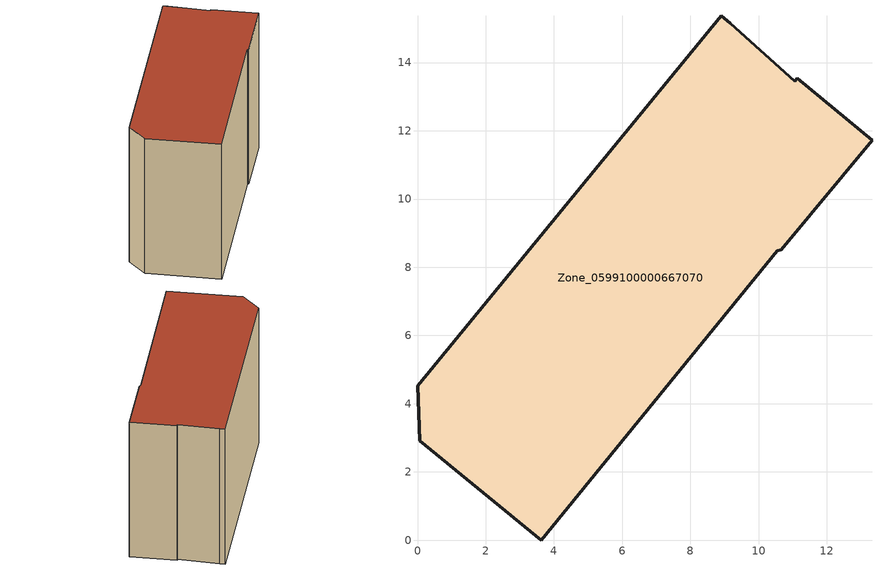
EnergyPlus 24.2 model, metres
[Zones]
Zone_0599100000667070
 floor ground (C_G): 11.05,13.45 11.12,13.54 13.32,11.73 10.66,8.51 10.55,8.48 3.63,0 0.07,2.91 0,4.53 8.9,15.37 9.17,15.15 z0
 wall outside (C_F): 11.05,13.45 9.17,15.15 8.9,15.37 0,4.53 0.07,2.91 3.63,0 10.55,8.48 10.66,8.51 13.32,11.73 11.12,13.54 11.05,13.45 z0:9.26
 roof outside (C_R): 11.12,13.54 11.05,13.45 9.17,15.15 8.9,15.37 0,4.53 0.07,2.91 3.63,0 10.55,8.48 10.66,8.51 13.32,11.73 z9.26
[BUILDING]
Pand.0599100000667070: North Axis=0; Terrain=City; Loads Convergence Tolerance Value=0.04; Temperature Convergence Tolerance Value=0.4; Solar Distribution=FullExterior; Maximum Number of Warmup Days=25; Minimum Number of Warmup Days=1
[Site:Location]
Rotterdam.The.Hague.AP_ZH_NLD Design_Conditions: Latitude=51.96; Longitude=4.45; Time Zone=1; Elevation=-4.5
[SITE:GROUNDTEMPERATURE:BUILDINGSURFACE]
18, 18, 18, 18, 18, 18, 18, 18, 18, 18, 18, 18
[MATERIAL] Thermal Absorptance=0.9; Solar Absorptance=0.7; Visible Absorptance=0.7
Name | Roughness | Thickness | Conductivity | Density | Specific Heat
G.TC.1946 | MediumSmooth | 0.15 | 1 | 540 | 1210
F.TC.1946 | Rough | 0.3 | 0.857143 | 1920 | 840
R.TC.1946 | MediumRough | 0.2 | 0.909091 | 1500 | 1000
[CONSTRUCTION]
C_G: G.TC.1946
C_F: F.TC.1946
C_R: R.TC.1946
[ZONE]
Zone_0599100000667070: Type=1; Multiplier=1; Ceiling Height=Autocalculate; Volume=Autocalculate; Floor Area=autocalculate; Part of Total Floor Area=Yes
[ZONEINFILTRATION:DESIGNFLOWRATE]
Infil_Zone_0599100000667070: Zone or ZoneList or Space or SpaceList=Zone_0599100000667070; Schedule=AlwaysOn; Design Flow Rate Calculation Method=Flow/Area; Flow Rate per Floor Area=0.003; Constant Term Coefficient=1; Temperature Term Coefficient=0; Velocity Term Coefficient=0; Velocity Squared Term Coefficient=0
[HVACTEMPLATE:ZONE:IDEALLOADSAIRSYSTEM]
Zone_0599100000667070: Maximum Heating Supply Air Temperature=50; Minimum Cooling Supply Air Temperature=13; Maximum Heating Supply Air Humidity Ratio=0.0156; Minimum Cooling Supply Air Humidity Ratio=0.0077; Heating Limit=NoLimit; Cooling Limit=NoLimit; Dehumidification Control Type=ConstantSensibleHeatRatio; Cooling Sensible Heat Ratio=0.7; Dehumidification Setpoint=60; Humidification Control Type=None; Humidification Setpoint=30; Outdoor Air Method=None; Outdoor Air Flow Rate per Person=0.00944; Outdoor Air Flow Rate per Zone Floor Area=0; Outdoor Air Flow Rate per Zone=0; Demand Controlled Ventilation Type=None; Outdoor Air Economizer Type=NoEconomizer; Heat Recovery Type=None; Sensible Heat Recovery Effectiveness=0.7; Latent Heat Recovery Effectiveness=0.65
[ZONECONTROL:THERMOSTAT]
ThermostatControl_Zone_0599100000667070: Zone or ZoneList=Zone_0599100000667070; Control Type Schedule=DualSetpointControlType; Control 1=Thermostat_Zone_0599100000667070; Temperature Difference Between Cutout And Setpoint=0
[THERMOSTATSETPOINT:DUALSETPOINT]
Thermostat_Zone_0599100000667070: Heating Setpoint Temperature Schedule=HeatingSetpoint_Zone_0599100000667070; Cooling Setpoint Temperature Schedule=CoolingSetpoint_Zone_0599100000667070
[SCHEDULE:COMPACT]
HeatingSetpoint_Zone_0599100000667070: Through: 12/31, For: AllDays, Until: 24:00, 21
CoolingSetpoint_Zone_0599100000667070: Through: 12/31, For: AllDays, Until: 24:00, 24
DualSetpointControlType: Through: 12/31, For: AllDays, Until: 24:00, 4
AlwaysOn: Through: 12/31, For: AllDays, Until: 24:00, 1
